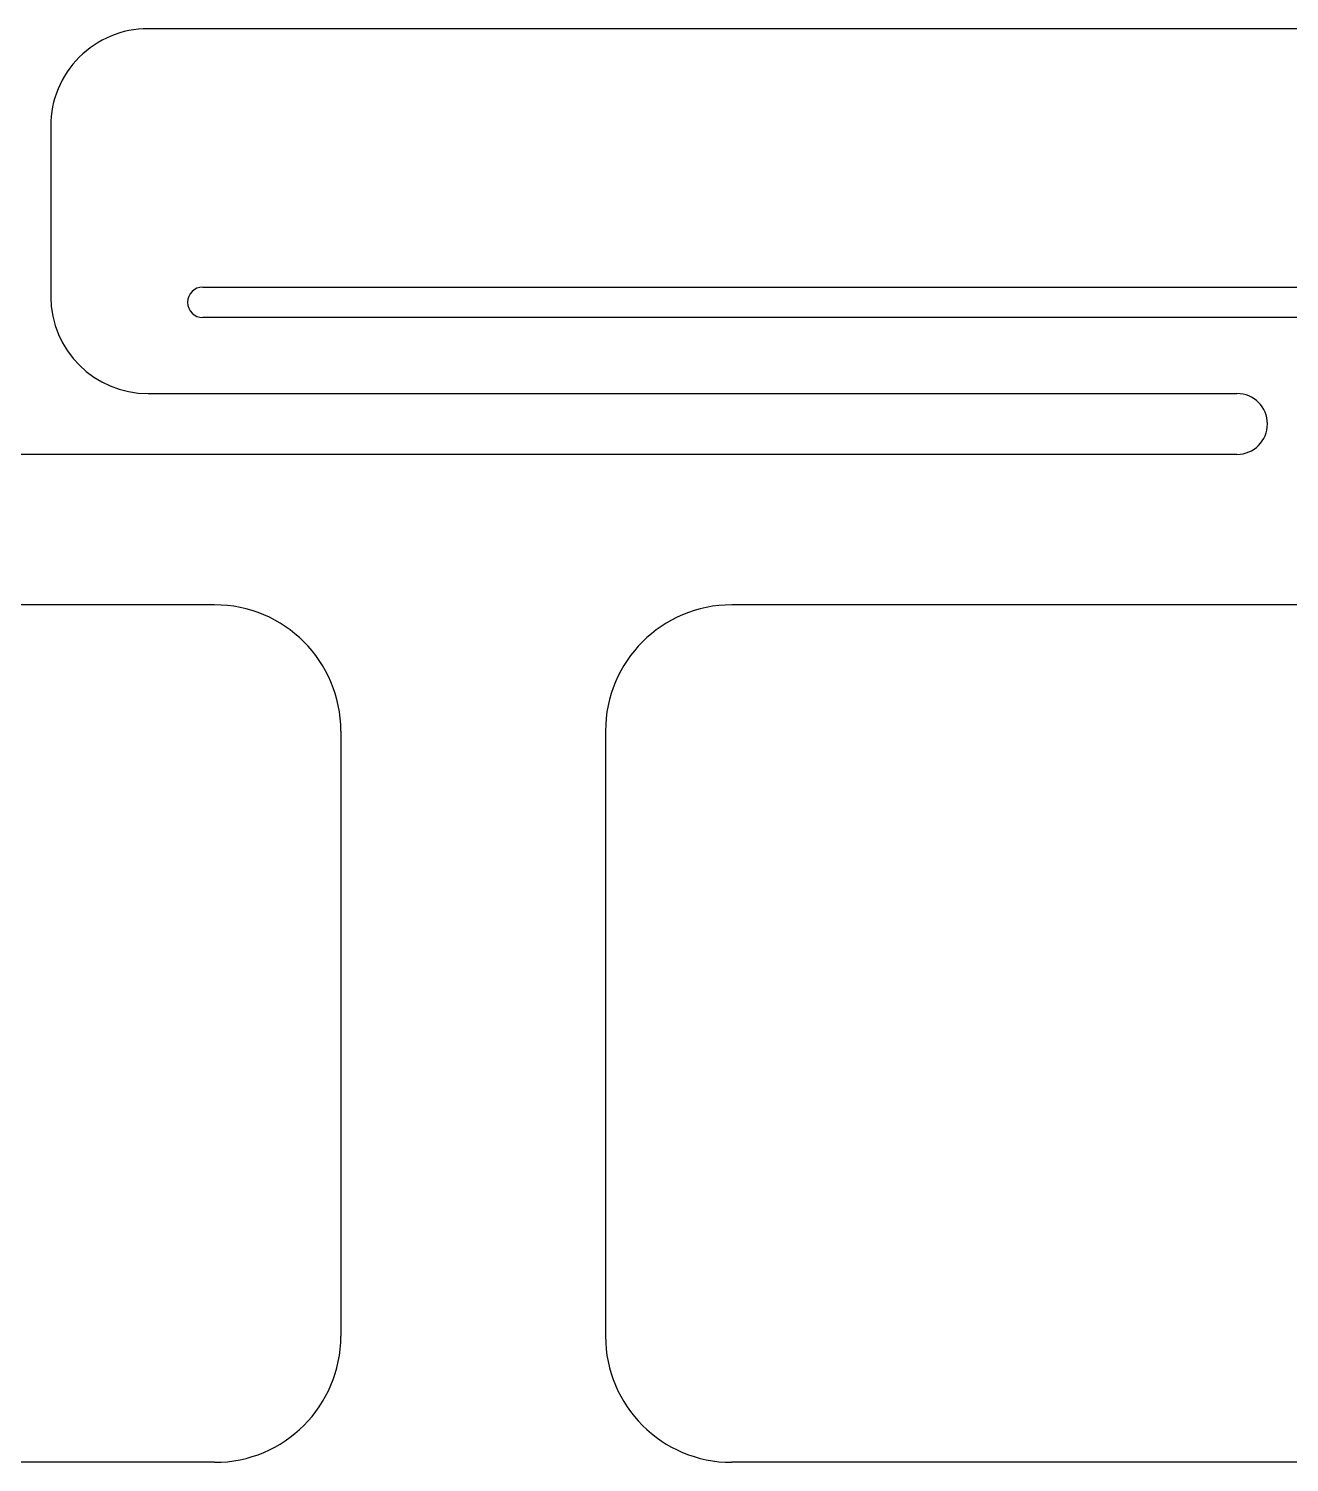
# Model space of a CAD drawing. Header units: millimetres. Extents: x -10 to 276, y -93 to 17.
# Drawn here: x 78.42 to 99.14, y -7.05 to 16.52 of the extents above; entities that cross this region are included whole.
import ezdxf

# ---------------------------------------------------------------- set-up
doc = ezdxf.new("R2010")
doc.units = ezdxf.units.MM
doc.layers.add('BLACK', color=7, linetype='CONTINUOUS')

msp = doc.modelspace()

# ---------------------------------------------------------------- linework, layer by layer
at = {"layer": 'BLACK', "linetype": 'Continuous'}
for p, q in [((127.1799, 16.525), (80.379918, 16.525)), ((78.779918, 14.925), (78.779918, 12.117411)), ((81.2799, 12.275), (126.2799, 12.275)), ((126.2799, 11.775), (81.2799, 11.775)), ((80.3799, 10.525), (98.2799, 10.525)), ((98.2799, 9.525), (70.340975, 9.525)), ((81.475, 7.05), (70.925, 7.05)), ((100.525, 7.05), (89.975, 7.05)), ((83.55, 4.975), (83.55, -4.975)), ((87.9, 4.975), (87.9, -4.975)), ((81.475, -7.05), (70.925, -7.05)), ((100.525, -7.05), (89.975, -7.05))]:
    msp.add_line(p, q, dxfattribs=at)
at = {"layer": 'BLACK'}
for centre, radius, start, end in [((80.3799, 14.925), 1.599982, 89.9993554, 180), ((81.2799, 12.025), 0.25, 90, 270), ((80.3799, 12.125), 1.6, 180.2717621, 270), ((98.2799, 10.025), 0.5, 270, 90), ((81.475, 4.975), 2.075, 0, 90), ((89.975, 4.975), 2.075, 90, 180), ((81.475, -4.975), 2.075, 270, 0), ((89.975, -4.975), 2.075, 180, 270)]:
    msp.add_arc(centre, radius, start, end, dxfattribs=at)

doc.saveas('drawing.dxf')
